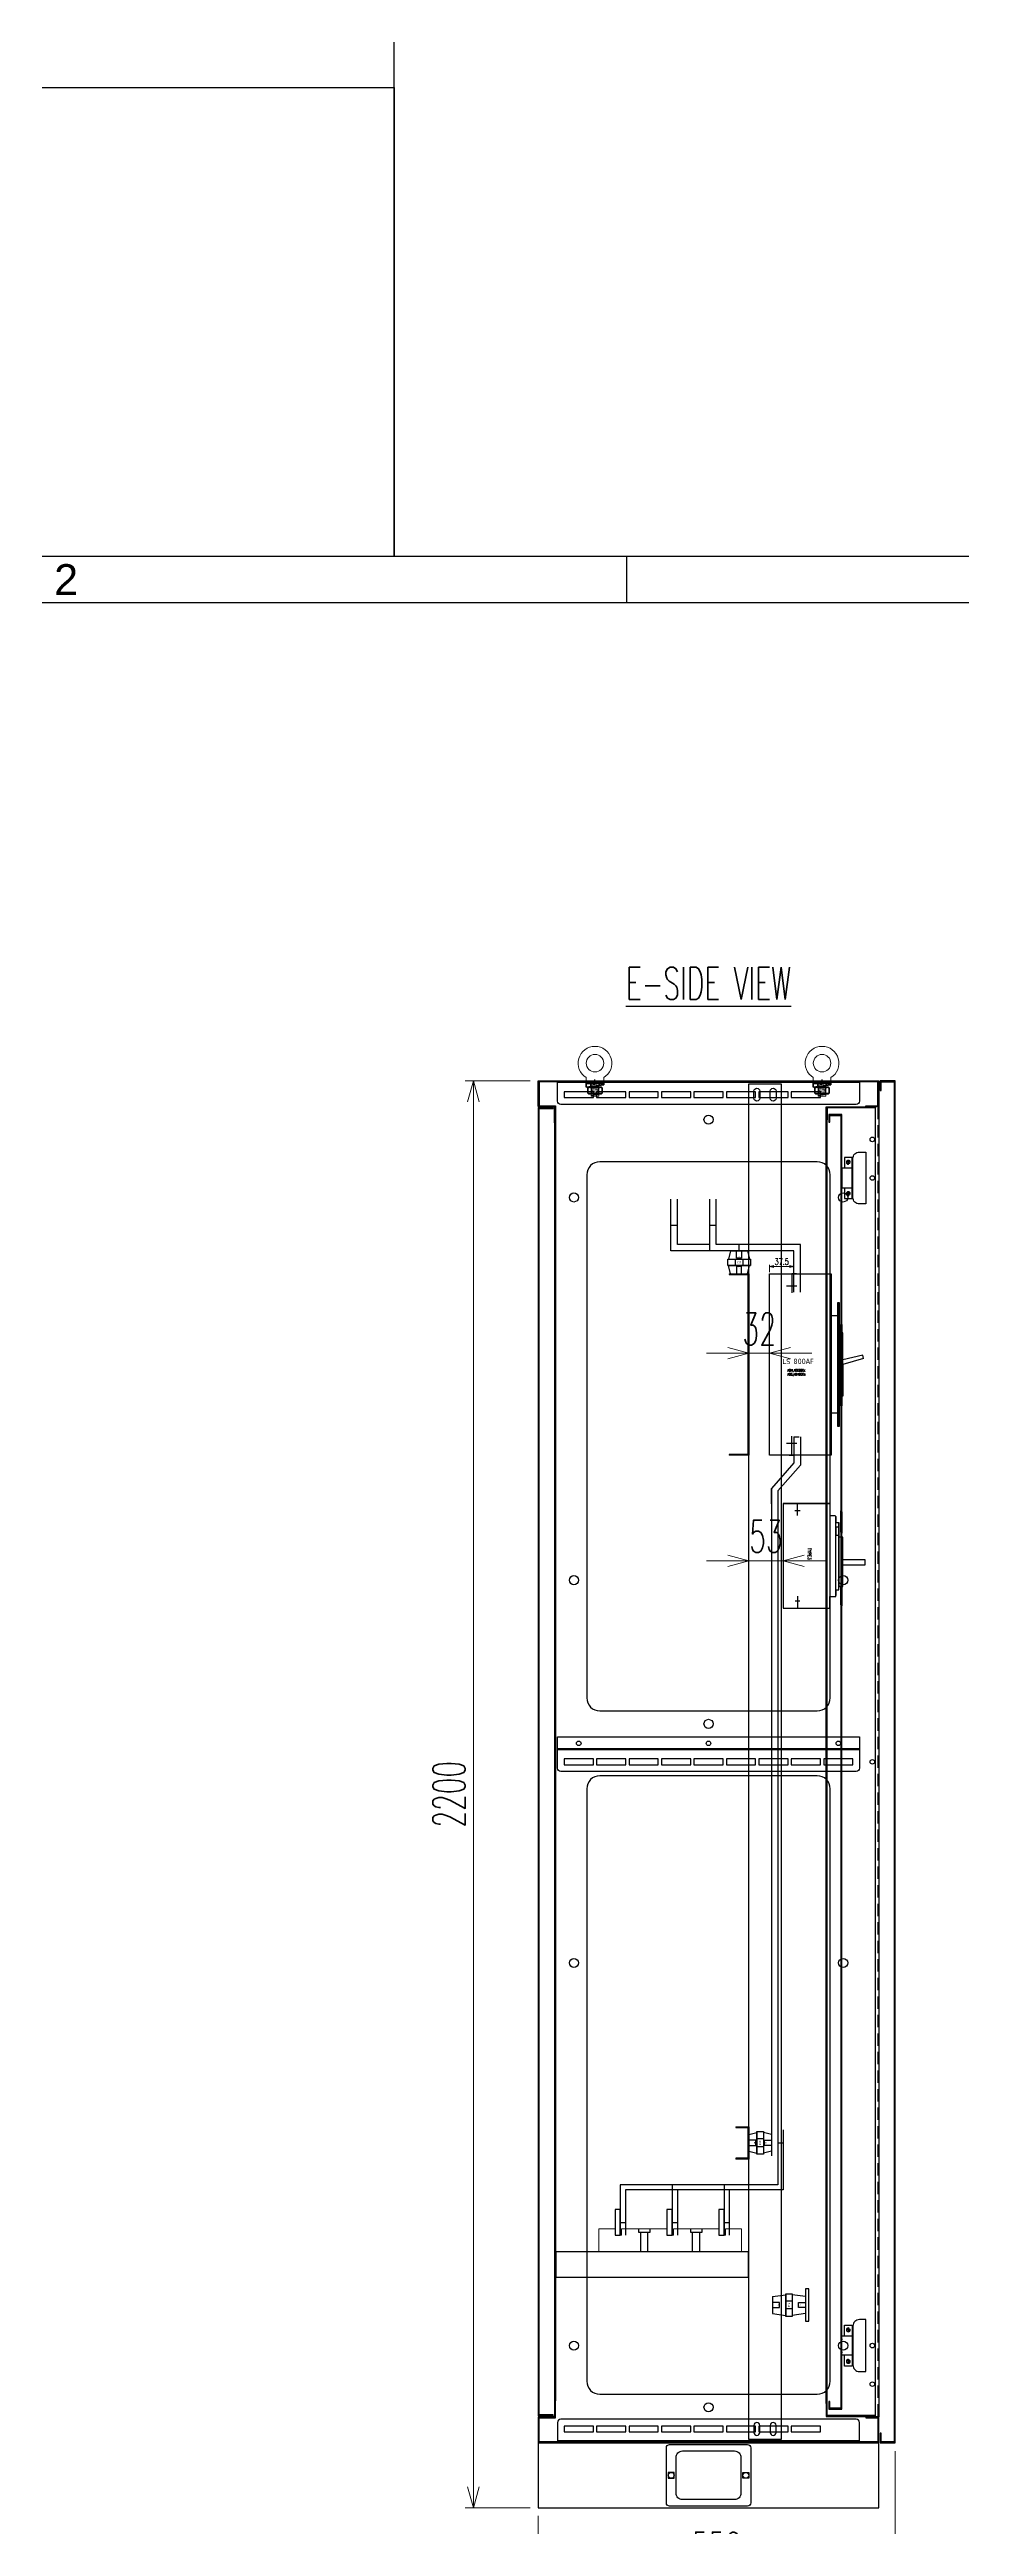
# Model space of a CAD drawing. Header units: millimetres. Extents: x 173893 to 258446, y -176540 to -123824.
# Drawn here: x 193560 to 194965, y -163756 to -159937 of the extents above; entities that cross this region are included whole.
import ezdxf
from ezdxf.enums import TextEntityAlignment as Align

# ---------------------------------------------------------------- set-up
doc = ezdxf.new("R2010")
doc.units = ezdxf.units.MM
doc.header["$LTSCALE"] = 3
for name, pattern in [('ACAD_ISO04W100', [30, 24, -3, 0, -3]), ('CACHE2', [4.7625, 3.175, -1.5875]), ('HIDDEN', [9.525, 6.35, -3.175])]:
    doc.linetypes.add(name, pattern=pattern)
for name, color, linetype in [('@.DM. NÉT CHÍNH', 7, 'Continuous'), ('@.TEXT', 7, 'Continuous'), ('@.VISIBLE', 7, 'Continuous'), ('centerline', 6, 'ACAD_ISO04W100'), ('dim', 7, 'Continuous'), ('equipments', 2, 'Continuous'), ('Text', 7, 'Continuous'), ('Thiet bi', 7, 'Continuous')]:
    doc.layers.add(name, color=color, linetype=linetype)
doc.layers.add('FORT', color=2, linetype='Continuous', lineweight=35)
doc.layers.add('POINTILLE', color=8, linetype='CACHE2', lineweight=25)
doc.styles.add('Ann_w01', font='romans.shx', dxfattribs={"width": 0.6, "bigfont": 'chineset.shx'})
doc.styles.add('Arial', font='arial.ttf')
doc.styles.add('HW_Standard', font='complex.shx', dxfattribs={"width": 0.9})
doc.styles.get("Standard").update_dxf_attribs({"font": 'arial.ttf'})
doc.styles.add('Tahoma (Input Text)', font='tahoma.ttf')
doc.dimstyles.new('Dim 01_SC05', dxfattribs={"dimscale": 5, "dimtxt": 2, "dimasz": 1.3, "dimexe": 0.5, "dimexo": 0.5, "dimgap": 0.5, "dimtad": 1, "dimtoh": 1, "dimdec": 1, "dimzin": 12, "dimdsep": 46, "dimtxsty": 'Ann_w01', "dimblk": 'OPEN30', "dimcen": 1.5, "dimclrd": 6, "dimclre": 6, "dimclrt": 3, "dimadec": 1, "dimazin": 3, "dimtm": 1e-09, "dimtfac": 1, "dimtdec": 1, "dimtmove": 0, "dimatfit": 3, "dimldrblk": 'OPEN30', "dimfxl": 1, "dimtolj": 1, "dimlwd": 20, "dimlwe": 20, "dimarcsym": 0})
doc.dimstyles.new('Dim 01_SC25', dxfattribs={"dimscale": 25, "dimtxt": 2, "dimasz": 1.3, "dimexe": 0.5, "dimexo": 0.5, "dimgap": 0.5, "dimtad": 1, "dimdec": 1, "dimzin": 12, "dimdsep": 46, "dimtxsty": 'Ann_w01', "dimblk": 'OPEN30', "dimcen": 1.5, "dimclrd": 6, "dimclre": 6, "dimclrt": 3, "dimadec": 1, "dimazin": 3, "dimtm": 1e-09, "dimtfac": 1, "dimtdec": 1, "dimtix": 1, "dimtmove": 0, "dimatfit": 3, "dimldrblk": 'OPEN30', "dimfxl": 1, "dimtolj": 1, "dimlwd": 0, "dimlwe": 0, "dimarcsym": 0})

# ---------------------------------------------------------------- blocks, each defined once
blk = doc.blocks.new('*U31')
at = {"color": 240, "lineweight": 5}
blk.add_line((-110, 0), (-110, 35), dxfattribs=at)
at = {"color": 1, "lineweight": 5}
for p, q in [((-110, 35), (-85, 35)), ((110, 0), (-110, 0)), ((-75, 35), (-5, 35)), ((5, 35), (75, 35)), ((85, 35), (110, 35)), ((110, 35), (110, 0))]:
    blk.add_line(p, q, dxfattribs=at)
at = {"color": 252, "lineweight": 5}
for p, q in [((-85, 35), (-85, 25)), ((-85, 25), (-75, 25)), ((-75, 35), (-75, 25)), ((-5, 35), (-5, 25)), ((-5, 25), (5, 25)), ((5, 35), (5, 25)), ((75, 35), (75, 25)), ((75, 25), (85, 25)), ((85, 35), (85, 25))]:
    blk.add_line(p, q, dxfattribs=at)
at = {"color": 252}
for p, q in [((-49, 35), (-49, 30)), ((-49, 30), (-31, 30)), ((-45.5, 0), (-45.5, 30)), ((-34.5, 0), (-34.5, 30)), ((-31, 30), (-31, 35)), ((31, 35), (31, 30)), ((31, 30), (49, 30)), ((34.5, 0), (34.5, 30)), ((34.5, 4), (34.5, 30)), ((45.5, 0), (45.5, 30)), ((45.5, 0), (45.5, 30)), ((49, 30), (49, 35))]:
    blk.add_line(p, q, dxfattribs=at)
blk = doc.blocks.new('KHUNG BAN VE (Made by Tung)')
at = {"layer": '@.VISIBLE', "color": 8}
blk.add_line((148.5, 207), (148.5, 210), dxfattribs=at)
for points in [[(0, 0), (297, 0), (297, 210), (0, 210)], [(3, 3), (294, 3), (294, 207), (3, 207)]]:
    blk.add_lwpolyline(points, close=True, dxfattribs=at)
at = {"layer": '@.TEXT', "color": 1, "style": 'Arial'}
blk.add_text('2', height=2, dxfattribs=at).set_placement((112.125, 208.5), align=Align.MIDDLE_CENTER)
for tag, height, p in [('DESIGNER_NAME', 2, (38, 15.5)), ('PROJECT_CODE', 2, (258.5, 15.5)), ('SCALE', 2, (289, 15.5)), ('APPROVED_NAME', 2, (38, 10.5)), ('CUSTOMER_NAME', 2, (258.5, 10.5)), ('PAGE', 2, (289, 10.5)), ('DRAWING_NAME', 4, (173, 8)), ('TOTAL', 2, (289, 5.5))]:
    blk.add_attdef(tag, text='', height=height, dxfattribs=at).set_placement(p, align=Align.MIDDLE_CENTER)
blk = doc.blocks.new('_Open30')
at = {"color": 0, "linetype": 'ByBlock', "lineweight": -2}
for p, q in [((-1, 0.27), (0, 0)), ((0, 0), (-1, -0.27)), ((0, 0), (-1, 0))]:
    blk.add_line(p, q, dxfattribs=at)
blk = doc.blocks.new('*D46')
at = {"layer": 'Defpoints', "color": 0, "transparency": 16777216}
for p in [(194213, -161526.8), (194313, -161526.8), (194313, -163726.8)]:
    blk.add_point(p, dxfattribs=at)
at = {"layer": 'dim', "color": 6, "lineweight": 0, "transparency": 16777216}
for p, q in [((194300.5, -161526.8), (194200.5, -161526.8)), ((194213, -163694.3), (194213, -161559.3)), ((194300.5, -163726.8), (194200.5, -163726.8))]:
    blk.add_line(p, q, dxfattribs=at)
at = {"layer": 'dim', "color": 6, "lineweight": 0, "transparency": 16777216, "xscale": 32.5, "yscale": 32.5, "zscale": 32.5}
for p, rotation in [((194213, -161526.8), 90), ((194213, -163726.8), 270)]:
    blk.add_blockref('_Open30', p, dxfattribs=dict(at, rotation=rotation))
at = {"layer": 'dim', "color": 3, "transparency": 16777216, "insert": (194175.5, -162626.8), "char_height": 50, "attachment_point": 5, "rotation": 90, "style": 'Ann_w01'}
blk.add_mtext('\\A1;2200', dxfattribs=at)
blk = doc.blocks.new('*D47')
at = {"layer": 'Defpoints', "color": 0, "transparency": 16777216}
for p in [(194863, -163626.8), (194313, -163726.8), (194863, -163826.8)]:
    blk.add_point(p, dxfattribs=at)
at = {"layer": 'dim', "color": 6, "lineweight": 0, "transparency": 16777216}
for p, q in [((194863, -163639.3), (194863, -163839.3)), ((194313, -163739.3), (194313, -163839.3)), ((194345.5, -163826.8), (194830.5, -163826.8))]:
    blk.add_line(p, q, dxfattribs=at)
at = {"layer": 'dim', "color": 6, "lineweight": 0, "transparency": 16777216, "xscale": 32.5, "yscale": 32.5, "zscale": 32.5, "rotation": 180}
blk.add_blockref('_Open30', (194313, -163826.8), dxfattribs=at)
at = {"layer": 'dim', "color": 6, "lineweight": 0, "transparency": 16777216, "xscale": 32.5, "yscale": 32.5, "zscale": 32.5}
blk.add_blockref('_Open30', (194863, -163826.8), dxfattribs=at)
at = {"layer": 'dim', "color": 3, "transparency": 16777216, "insert": (194588, -163789.3), "char_height": 50, "attachment_point": 5, "style": 'Ann_w01'}
blk.add_mtext('\\A1;550', dxfattribs=at)
blk = doc.blocks.new('*D82')
at = {"layer": '@.DM. NÉT CHÍNH', "color": 6, "linetype": 'Continuous', "lineweight": 20, "transparency": 16777216}
for p, q in [((194669.5, -161821.8), (194669.5, -161810.7)), ((194700.5, -161813.2), (194676, -161813.2)), ((194707, -161821.8), (194707, -161810.7))]:
    blk.add_line(p, q, dxfattribs=at)
at = {"layer": 'Defpoints', "color": 0, "linetype": 'Continuous', "transparency": 16777216}
for p in [(194669.5, -161813.2), (194669.5, -161824.3), (194707, -161824.3)]:
    blk.add_point(p, dxfattribs=at)
at = {"layer": '@.DM. NÉT CHÍNH', "color": 6, "linetype": 'Continuous', "lineweight": 20, "transparency": 16777216, "xscale": 6.5, "yscale": 6.5, "zscale": 6.5, "rotation": 180}
blk.add_blockref('_Open30', (194669.5, -161813.2), dxfattribs=at)
at = {"layer": '@.DM. NÉT CHÍNH', "color": 6, "linetype": 'Continuous', "lineweight": 20, "transparency": 16777216, "xscale": 6.5, "yscale": 6.5, "zscale": 6.5}
blk.add_blockref('_Open30', (194707, -161813.2), dxfattribs=at)
at = {"layer": '@.DM. NÉT CHÍNH', "color": 3, "linetype": 'Continuous', "transparency": 16777216, "insert": (194688.2, -161805.7), "char_height": 10, "attachment_point": 5, "style": 'Ann_w01'}
blk.add_mtext('\\A1;37.5', dxfattribs=at)
blk = doc.blocks.new('*D264')
at = {"layer": '@.DM. NÉT CHÍNH', "color": 6, "linetype": 'Continuous', "lineweight": 0, "transparency": 16777216}
for p, q in [((194637.5, -161836.8), (194637.5, -161959.5)), ((194669.5, -161836.8), (194669.5, -161959.5)), ((194605, -161947), (194572.5, -161947)), ((194669.5, -161947), (194637.5, -161947)), ((194702, -161947), (194734.5, -161947))]:
    blk.add_line(p, q, dxfattribs=at)
at = {"layer": 'Defpoints', "color": 0, "linetype": 'Continuous', "transparency": 16777216}
for p in [(194637.5, -161824.3), (194669.5, -161824.3), (194637.5, -161947)]:
    blk.add_point(p, dxfattribs=at)
at = {"layer": '@.DM. NÉT CHÍNH', "color": 6, "linetype": 'Continuous', "lineweight": 0, "transparency": 16777216, "xscale": 32.5, "yscale": 32.5, "zscale": 32.5}
blk.add_blockref('_Open30', (194637.5, -161947), dxfattribs=at)
at = {"layer": '@.DM. NÉT CHÍNH', "color": 6, "linetype": 'Continuous', "lineweight": 0, "transparency": 16777216, "xscale": 32.5, "yscale": 32.5, "zscale": 32.5, "rotation": 180}
blk.add_blockref('_Open30', (194669.5, -161947), dxfattribs=at)
at = {"layer": '@.DM. NÉT CHÍNH', "color": 3, "linetype": 'Continuous', "transparency": 16777216, "insert": (194653.5, -161909.5), "char_height": 50, "attachment_point": 5, "style": 'Ann_w01'}
blk.add_mtext('\\A1;32', dxfattribs=at)
blk = doc.blocks.new('*D267')
at = {"layer": '@.DM. NÉT CHÍNH', "color": 6, "linetype": 'Continuous', "lineweight": 0, "transparency": 16777216}
for p, q in [((194637.5, -162116.8), (194637.5, -162279.3)), ((194690.5, -162191.3), (194690.5, -162279.3)), ((194605, -162266.8), (194572.5, -162266.8)), ((194690.5, -162266.8), (194637.5, -162266.8)), ((194723, -162266.8), (194755.5, -162266.8))]:
    blk.add_line(p, q, dxfattribs=at)
at = {"layer": 'Defpoints', "color": 0, "linetype": 'Continuous', "transparency": 16777216}
for p in [(194637.5, -162104.3), (194690.5, -162178.8), (194637.5, -162266.8)]:
    blk.add_point(p, dxfattribs=at)
at = {"layer": '@.DM. NÉT CHÍNH', "color": 6, "linetype": 'Continuous', "lineweight": 0, "transparency": 16777216, "xscale": 32.5, "yscale": 32.5, "zscale": 32.5}
blk.add_blockref('_Open30', (194637.5, -162266.8), dxfattribs=at)
at = {"layer": '@.DM. NÉT CHÍNH', "color": 6, "linetype": 'Continuous', "lineweight": 0, "transparency": 16777216, "xscale": 32.5, "yscale": 32.5, "zscale": 32.5, "rotation": 180}
blk.add_blockref('_Open30', (194690.5, -162266.8), dxfattribs=at)
at = {"layer": '@.DM. NÉT CHÍNH', "color": 3, "linetype": 'Continuous', "transparency": 16777216, "insert": (194664, -162229.3), "char_height": 50, "attachment_point": 5, "style": 'Ann_w01'}
blk.add_mtext('\\A1;53', dxfattribs=at)
blk = doc.blocks.new('HM12_COTE')
at = {"layer": 'FORT'}
for p, q in [((-11, 9.2), (-9.5, 10)), ((-11, 0.8), (-11, 9.2)), ((-9.5, 0), (-11, 0.8)), ((9.5, 10), (-9.5, 10)), ((-9.5, 0), (9.5, 0)), ((-5.5, 0.8), (-5.5, 9.2)), ((5.5, 0.8), (5.5, 9.2)), ((11, 9.2), (9.5, 10)), ((9.5, 0), (11, 0.8)), ((11, 0.8), (11, 9.2))]:
    blk.add_line(p, q, dxfattribs=at)
for centre, radius, start, end in [((-8.2, 5.1), 4.86, 55.6159, 124.3841), ((-8.2, 4.9), 4.86, 235.6159, 304.3841), ((0, -8.2), 18.2, 72.4121, 107.5879), ((0, 18.2), 18.2, 252.4121, 287.5879), ((8.2, 5.1), 4.86, 55.6159, 124.3841), ((8.2, 4.9), 4.86, 235.6159, 304.3841)]:
    blk.add_arc(centre, radius, start, end, dxfattribs=at)
blk = doc.blocks.new('CALE_M12_IPN')
at = {"layer": 'FORT'}
for p, q in [((-13.5, 3.61), (13.5, 3.61)), ((-13.5, -1.89), (-13.5, 3.61)), ((13.5, 1.89), (-13.5, -1.89)), ((13.5, 3.61), (13.5, 1.89))]:
    blk.add_line(p, q, dxfattribs=at)
at = {"layer": 'POINTILLE'}
for p, q in [((-7, 3.61), (-7, -0.98)), ((7, 3.61), (7, 0.98))]:
    blk.add_line(p, q, dxfattribs=at)
blk = doc.blocks.new('RONDELLE_M12')
at = {"layer": 'FORT'}
blk.add_lwpolyline([(-13.5, 2.5), (-13.5, 0), (13.5, 0), (13.5, 2.5)], close=True, dxfattribs=at)
at = {"layer": 'POINTILLE'}
for p, q in [((-7, 0), (-7, 2.5)), ((7, 0), (7, 2.5))]:
    blk.add_line(p, q, dxfattribs=at)
blk = doc.blocks.new('SDFRWT')
at = {"color": 1}
for p, q in [((194637.5, -157533.7), (194650, -157530.7)), ((194637.5, -157533.7), (194637.5, -157559.7)), ((194650, -157529.2), (194650, -157564.2)), ((194650, -157529.2), (194660, -157529.2)), ((194650, -157564.2), (194650, -157529.2)), ((194650, -157530.7), (194650, -157562.7)), ((194660, -157540.7), (194650, -157540.7)), ((194660, -157552.7), (194650, -157552.7)), ((194660, -157529.2), (194660, -157564.2)), ((194672.5, -157533.7), (194660, -157530.7)), ((194660, -157530.7), (194660, -157562.7)), ((194672.5, -157533.7), (194672.5, -157559.7)), ((194637.5, -157559.7), (194650, -157562.7)), ((194660, -157564.2), (194650, -157564.2)), ((194672.5, -157559.7), (194660, -157562.7))]:
    blk.add_line(p, q, dxfattribs=at)
for points in [[(194637.5, -157542.7), (194637.5, -157550.7), (194648.5, -157550.7), (194648.5, -157542.7)], [(194672.5, -157542.7), (194672.5, -157550.7), (194661.5, -157550.7), (194661.5, -157542.7)]]:
    blk.add_lwpolyline(points, close=True, dxfattribs=at)
at = {"layer": '@.VISIBLE'}
for p, q in [((194637.5, -157534.2), (194636, -157534.2)), ((194637.5, -157559.2), (194636, -157559.2))]:
    blk.add_line(p, q, dxfattribs=at)
at = {"color": 1, "width": 30.098, "attachment_point": 5, "rotation": 270}
for s, insert, char_height in [('{\\fTahoma|b0|i0|c0|p34;M8}', (194646.1, -157546.7), 1.5), ('{\\fTahoma|b0|i0|c0|p34;S35}', (194654.8, -157546.7), 3), ('{\\fTahoma|b0|i0|c0|p34;M8}', (194663.9, -157546.7), 1.5)]:
    blk.add_mtext(s, dxfattribs=dict(at, insert=insert, char_height=char_height))

msp = doc.modelspace()

# ---------------------------------------------------------------- hatches: boundary and pattern name
h = msp.add_hatch()
h.set_pattern_fill('ANSI31', color=1, scale=10)
h.set_pattern_definition([(45, (193851.8053, -159143.024), (-0.8838835, 0.8838835), [])])
h.paths.add_polyline_path([(194774.98, -162060.1), (194776.74, -162060.1), (194776.74, -161868.73), (194774.98, -161868.73)])
h.paths.add_polyline_path([(194780.74, -161902.41), (194778.98, -161902.41), (194778.98, -161915.28), (194780.74, -161915.28)])
h.paths.add_polyline_path([(194778.98, -162028.11), (194780.74, -162028.11), (194780.74, -161915.28), (194778.98, -161915.28)])

# ---------------------------------------------------------------- linework, layer by layer
at = {"color": 1}
for p, q in [((194807.96, -161529.78), (194342.96, -161529.78)), ((194609.46, -161789.28), (194606.46, -161801.78)), ((194609.46, -161789.28), (194635.46, -161789.28)), ((194635.46, -161789.28), (194638.46, -161801.78)), ((194604.96, -161811.78), (194604.96, -161801.78)), ((194604.96, -161801.78), (194639.96, -161801.78)), ((194604.96, -161811.78), (194639.96, -161811.78)), ((194639.96, -161811.78), (194604.96, -161811.78)), ((194606.46, -161801.78), (194638.46, -161801.78)), ((194606.46, -161811.78), (194638.46, -161811.78)), ((194609.46, -161824.28), (194606.46, -161811.78)), ((194609.46, -161824.28), (194635.46, -161824.28)), ((194616.46, -161801.78), (194616.46, -161811.78)), ((194628.46, -161801.78), (194628.46, -161811.78)), ((194635.46, -161824.28), (194638.46, -161811.78)), ((194639.96, -161801.78), (194639.96, -161811.78)), ((194699.81, -161824.28), (194706.48, -161824.28)), ((194710.98, -161824.28), (194703.98, -161824.28)), ((194703.98, -161824.28), (194703.98, -161853.78)), ((194695.87, -161842.78), (194711.49, -161842.78)), ((194774.98, -161868.73), (194774.98, -162060.1)), ((194778.98, -161902.41), (194778.98, -162028.11)), ((194695.87, -162085.78), (194711.49, -162085.78)), ((194703.98, -162104.28), (194703.98, -162074.78)), ((194699.81, -162104.28), (194706.48, -162104.28)), ((194710.98, -162104.28), (194703.98, -162104.28)), ((194807.96, -162556.78), (194342.96, -162556.78)), ((194807.96, -162558.28), (194342.96, -162558.28)), ((194673.96, -163401.28), (194694.46, -163398.28)), ((194673.96, -163401.28), (194673.96, -163427.28)), ((194673.96, -163427.28), (194694.46, -163430.28)), ((194694.46, -163431.78), (194694.46, -163396.78)), ((194694.46, -163396.78), (194704.46, -163396.78)), ((194694.46, -163396.78), (194694.46, -163431.78)), ((194694.46, -163398.28), (194694.46, -163430.28)), ((194704.46, -163408.28), (194694.46, -163408.28)), ((194704.46, -163420.28), (194694.46, -163420.28)), ((194704.46, -163431.78), (194694.46, -163431.78)), ((194704.46, -163396.78), (194704.46, -163431.78)), ((194704.46, -163398.28), (194704.46, -163430.28)), ((194724.96, -163401.28), (194704.46, -163398.28)), ((194724.96, -163427.28), (194704.46, -163430.28)), ((194724.96, -163401.28), (194724.96, -163427.28)), ((194807.96, -163623.78), (194342.96, -163623.78))]:
    msp.add_line(p, q, dxfattribs=at)
for p, q in [((194337.96, -161591.78), (194337.96, -163561.78)), ((194339.46, -161591.78), (194339.46, -163561.78)), ((194837.96, -161566.78), (194837.96, -163586.78)), ((194622.46, -161789.28), (194622.46, -161779.28)), ((194669.48, -162104.28), (194669.48, -161824.28)), ((194669.48, -161824.28), (194764.48, -161824.28)), ((194764.48, -161824.28), (194764.48, -162104.28)), ((194774.48, -161889.28), (194764.48, -161889.28)), ((194774.48, -161889.28), (194774.48, -162039.28)), ((194778.48, -161915.28), (194774.48, -161915.28)), ((194782.48, -161915.28), (194778.48, -161915.28)), ((194778.48, -161915.28), (194778.48, -162013.28)), ((194782.48, -161964.28), (194782.48, -161915.28)), ((194813.42, -161950.13), (194782.48, -161956.99)), ((194814.48, -161954.87), (194782.48, -161964.28)), ((194782.48, -161964.28), (194782.48, -162013.28)), ((194814.48, -161954.87), (194813.42, -161950.13)), ((194778.48, -162013.28), (194774.48, -162013.28)), ((194782.48, -162013.28), (194778.48, -162013.28)), ((194774.48, -162039.28), (194764.48, -162039.28)), ((194764.48, -162104.28), (194669.48, -162104.28)), ((194762.31, -162339.78), (194762.31, -162321.79)), ((194762.31, -162321.79), (194771.46, -162321.79))]:
    msp.add_line(p, q)
at = {"color": 6}
for p, q in [((194756.96, -163566.28), (194756.96, -161587.28)), ((194758.46, -163566.28), (194758.46, -161587.28)), ((194832.96, -163584.78), (194832.96, -161568.78))]:
    msp.add_line(p, q, dxfattribs=at)
at = {"linetype": 'HIDDEN'}
msp.add_line((194836.46, -161566.78), (194836.46, -163586.78), dxfattribs=at)
at = {"color": 6, "linetype": 'Continuous'}
for p, q in [((194794.46, -161652.53), (194787.46, -161652.53)), ((194790.96, -161656.03), (194790.96, -161649.03)), ((194794.46, -161701.03), (194787.46, -161701.03)), ((194790.96, -161704.53), (194790.96, -161697.53)), ((194794.46, -163452.53), (194787.46, -163452.53)), ((194790.96, -163449.03), (194790.96, -163456.03)), ((194794.46, -163501.03), (194787.46, -163501.03)), ((194790.96, -163497.53), (194790.96, -163504.53))]:
    msp.add_line(p, q, dxfattribs=at)
at = {"color": 4}
for p, q in [((194682.46, -163164.28), (194690.46, -163164.28)), ((194439.46, -163286.78), (194447.46, -163286.78))]:
    msp.add_line(p, q, dxfattribs=at)
for points in [[(194337.96, -161591.78), (194337.96, -161566.78), (194312.96, -161566.78), (194312.96, -161526.78), (194837.96, -161526.78), (194837.96, -161566.78), (194817.96, -161566.78), (194817.96, -161565.28), (194836.46, -161565.28), (194836.46, -161528.28), (194314.46, -161528.28), (194314.46, -161565.28), (194339.46, -161565.28), (194339.46, -161591.78)], [(194337.96, -163561.78), (194337.96, -163586.78), (194312.96, -163586.78), (194312.96, -163626.78), (194837.96, -163626.78), (194837.96, -163586.78), (194817.96, -163586.78), (194817.96, -163588.28), (194836.46, -163588.28), (194836.46, -163625.28), (194314.46, -163625.28), (194314.46, -163588.28), (194339.46, -163588.28), (194339.46, -163561.78)], [(194837.96, -163626.78), (194312.96, -163626.78), (194312.96, -163726.78), (194837.96, -163726.78)], [(194513.46, -163672.28), (194513.46, -163681.28), (194522.46, -163681.28), (194522.46, -163672.28)], [(194637.46, -163672.28), (194637.46, -163681.28), (194628.46, -163681.28), (194628.46, -163672.28)]]:
    msp.add_lwpolyline(points, close=True)
at = {"color": 1}
for points in [[(194342.96, -161558.28), (194342.96, -161528.28), (194807.96, -161528.28), (194807.96, -161558.28, -0.4142136), (194802.96, -161563.28), (194347.96, -161563.28, -0.4142136)], [(194342.96, -162586.78), (194342.96, -162538.28), (194807.96, -162538.28), (194807.96, -162586.78, -0.4142136), (194802.96, -162591.78), (194347.96, -162591.78, -0.4142136)], [(194342.96, -163595.28), (194342.96, -163625.28), (194807.96, -163625.28), (194807.96, -163595.28, 0.4142136), (194802.96, -163590.28), (194347.96, -163590.28, 0.4142136)]]:
    msp.add_lwpolyline(points, format="xyb", close=True, dxfattribs=at)
for points in [[(194352.96, -161552.78), (194397.96, -161552.78), (194397.96, -161543.78), (194352.96, -161543.78)], [(194402.96, -161552.78), (194447.96, -161552.78), (194447.96, -161543.78), (194402.96, -161543.78)], [(194452.96, -161552.78), (194497.96, -161552.78), (194497.96, -161543.78), (194452.96, -161543.78)], [(194502.96, -161552.78), (194547.96, -161552.78), (194547.96, -161543.78), (194502.96, -161543.78)], [(194552.96, -161552.78), (194597.96, -161552.78), (194597.96, -161543.78), (194552.96, -161543.78)], [(194602.96, -161552.78), (194647.96, -161552.78), (194647.96, -161543.78), (194602.96, -161543.78)], [(194652.96, -161552.78), (194697.96, -161552.78), (194697.96, -161543.78), (194652.96, -161543.78)], [(194702.96, -161552.78), (194747.96, -161552.78), (194747.96, -161543.78), (194702.96, -161543.78)], [(194618.46, -161789.28), (194626.46, -161789.28), (194626.46, -161800.28), (194618.46, -161800.28)], [(194618.46, -161824.28), (194626.46, -161824.28), (194626.46, -161813.28), (194618.46, -161813.28)], [(194774.98, -161868.73), (194776.74, -161868.73), (194776.74, -162060.1), (194774.98, -162060.1)], [(194778.98, -161902.41), (194780.74, -161902.41), (194780.74, -162028.11), (194778.98, -162028.11)], [(194352.96, -162581.28), (194397.96, -162581.28), (194397.96, -162572.28), (194352.96, -162572.28)], [(194402.96, -162581.28), (194447.96, -162581.28), (194447.96, -162572.28), (194402.96, -162572.28)], [(194452.96, -162581.28), (194497.96, -162581.28), (194497.96, -162572.28), (194452.96, -162572.28)], [(194502.96, -162581.28), (194547.96, -162581.28), (194547.96, -162572.28), (194502.96, -162572.28)], [(194552.96, -162581.28), (194597.96, -162581.28), (194597.96, -162572.28), (194552.96, -162572.28)], [(194602.96, -162581.28), (194647.96, -162581.28), (194647.96, -162572.28), (194602.96, -162572.28)], [(194652.96, -162581.28), (194697.96, -162581.28), (194697.96, -162572.28), (194652.96, -162572.28)], [(194702.96, -162581.28), (194747.96, -162581.28), (194747.96, -162572.28), (194702.96, -162572.28)], [(194752.96, -162581.28), (194797.96, -162581.28), (194797.96, -162572.28), (194752.96, -162572.28)], [(194591.46, -163306.78), (194599.46, -163306.78), (194599.46, -163266.78), (194591.46, -163266.78)], [(194673.96, -163410.28), (194673.96, -163418.28), (194684.96, -163418.28), (194684.96, -163410.28)], [(194724.96, -163410.28), (194724.96, -163418.28), (194713.96, -163418.28), (194713.96, -163410.28)], [(194352.96, -163609.78), (194397.96, -163609.78), (194397.96, -163600.78), (194352.96, -163600.78)], [(194402.96, -163609.78), (194447.96, -163609.78), (194447.96, -163600.78), (194402.96, -163600.78)], [(194452.96, -163609.78), (194497.96, -163609.78), (194497.96, -163600.78), (194452.96, -163600.78)], [(194502.96, -163609.78), (194547.96, -163609.78), (194547.96, -163600.78), (194502.96, -163600.78)], [(194552.96, -163609.78), (194597.96, -163609.78), (194597.96, -163600.78), (194552.96, -163600.78)], [(194602.96, -163609.78), (194647.96, -163609.78), (194647.96, -163600.78), (194602.96, -163600.78)], [(194652.96, -163609.78), (194697.96, -163609.78), (194697.96, -163600.78), (194652.96, -163600.78)], [(194702.96, -163609.78), (194747.96, -163609.78), (194747.96, -163600.78), (194702.96, -163600.78)]]:
    msp.add_lwpolyline(points, close=True, dxfattribs=at)
at = {"color": 8}
msp.add_lwpolyline([(194637.46, -161531.78), (194687.46, -161531.78), (194687.46, -163621.78), (194637.46, -163621.78)], close=True, dxfattribs=at)
for points in [[(194645.46, -161553.78), (194645.46, -161542.78, -1), (194654.46, -161542.78), (194654.46, -161553.78, -1)], [(194679.46, -161542.78), (194679.46, -161553.78, -1), (194670.46, -161553.78), (194670.46, -161542.78, -1)], [(194645.46, -163599.78), (194645.46, -163610.78, 1), (194654.46, -163610.78), (194654.46, -163599.78, 1)], [(194679.46, -163610.78), (194679.46, -163599.78, 1), (194670.46, -163599.78), (194670.46, -163610.78, 1)]]:
    msp.add_lwpolyline(points, format="xyb", close=True, dxfattribs=at)
at = {"color": 4}
for points in [[(194861.46, -163625.28), (194841.46, -163625.28), (194841.46, -163611.78), (194839.96, -163611.78), (194839.96, -163626.78), (194862.96, -163626.78), (194862.96, -161526.78), (194839.96, -161526.78), (194839.96, -161541.78), (194841.46, -161541.78), (194841.46, -161528.28), (194861.46, -161528.28)], [(194335.96, -163583.78), (194314.46, -163583.78), (194314.46, -161569.78), (194335.96, -161569.78), (194335.96, -161568.28), (194312.96, -161568.28), (194312.96, -163585.28), (194335.96, -163585.28)], [(194779.46, -163573.28), (194762.46, -163573.28), (194762.46, -163562.78), (194760.96, -163562.78), (194760.96, -163574.78), (194780.96, -163574.78), (194780.96, -161578.78), (194760.96, -161578.78), (194760.96, -161590.78), (194762.46, -161590.78), (194762.46, -161580.28), (194779.46, -161580.28)], [(194431.46, -163306.78), (194439.46, -163306.78), (194439.46, -163266.78), (194431.46, -163266.78)]]:
    msp.add_lwpolyline(points, close=True, dxfattribs=at)
at = {"color": 6}
for points in [[(194756.96, -161587.28), (194756.96, -161567.28), (194832.96, -161567.28), (194832.96, -161568.78), (194758.46, -161568.78), (194758.46, -161587.28)], [(194756.96, -163566.28), (194756.96, -163586.28), (194832.96, -163586.28), (194832.96, -163584.78), (194758.46, -163584.78), (194758.46, -163566.28)]]:
    msp.add_lwpolyline(points, close=True, dxfattribs=at)
for points in [[(194817.96, -161636.78), (194817.96, -161716.78), (194807.96, -161716.78, -0.4142136), (194797.96, -161706.78), (194797.96, -161646.78, -0.4142136), (194807.96, -161636.78)], [(194817.96, -163516.78), (194817.96, -163436.78), (194807.96, -163436.78, 0.4142136), (194797.96, -163446.78), (194797.96, -163506.78, 0.4142136), (194807.96, -163516.78)]]:
    msp.add_lwpolyline(points, format="xyb", close=True, dxfattribs=at)
at = {"color": 2}
for points in [[(194577.46, -161789.28), (194517.46, -161789.28), (194517.46, -161709.28)], [(194577.46, -161779.28), (194527.46, -161779.28), (194527.46, -161709.28)], [(194599.46, -163228.78), (194519.46, -163228.78), (194519.46, -163306.78)], [(194599.46, -163236.78), (194527.46, -163236.78), (194527.46, -163306.78)]]:
    msp.add_lwpolyline(points, dxfattribs=at)
at = {"color": 1}
for points in [[(194706.96, -161852.78), (194706.96, -161789.28), (194577.46, -161789.28), (194577.46, -161709.28)], [(194716.96, -161852.78), (194716.96, -161779.28), (194587.46, -161779.28), (194587.46, -161709.28)], [(194682.46, -163144.28), (194682.46, -163228.78), (194599.46, -163228.78), (194599.46, -163306.78)], [(194690.46, -163144.28), (194690.46, -163236.78), (194607.46, -163236.78), (194607.46, -163306.78)]]:
    msp.add_lwpolyline(points, dxfattribs=at)
at = {"color": 4}
for points in [[(194682.46, -163144.28), (194682.46, -163228.78), (194439.46, -163228.78), (194439.46, -163306.78)], [(194690.46, -163144.28), (194690.46, -163236.78), (194447.46, -163236.78), (194447.46, -163306.78)], [(194519.46, -163228.78), (194439.46, -163228.78), (194439.46, -163306.78)], [(194519.46, -163236.78), (194447.46, -163236.78), (194447.46, -163306.78)]]:
    msp.add_lwpolyline(points, dxfattribs=at)
at = {"color": 2}
msp.add_lwpolyline([(194511.46, -163306.78), (194519.46, -163306.78), (194519.46, -163266.78), (194511.46, -163266.78)], close=True, dxfattribs=at)
at = {"color": 4, "linetype": 'Continuous'}
msp.add_lwpolyline([(194340.46, -163331.78), (194636.46, -163331.78), (194636.46, -163371.78), (194340.46, -163371.78)], close=True, dxfattribs=at)
at = {"color": 2}
msp.add_lwpolyline([(194635.46, -163724.28), (194515.46, -163724.28, -0.4142136), (194510.46, -163719.28), (194510.46, -163634.28, -0.4142136), (194515.46, -163629.28), (194635.46, -163629.28, -0.4142136), (194640.46, -163634.28), (194640.46, -163719.28, -0.4142136)], format="xyb", close=True, dxfattribs=at)
msp.add_lwpolyline([(194615.46, -163714.28), (194535.46, -163714.28, -0.4142136), (194525.46, -163704.28), (194525.46, -163649.28, -0.4142136), (194535.46, -163639.28), (194615.46, -163639.28, -0.4142136), (194625.46, -163649.28), (194625.46, -163704.28, -0.4142136)], format="xyb", close=True)
at = {"color": 6}
for centre in [(194827.96, -161617.28), (194827.96, -161676.78), (194827.96, -162576.78), (194827.96, -163476.78), (194827.96, -163536.28)]:
    msp.add_circle(centre, 3.5, dxfattribs=at)
at = {"color": 1}
for centre in [(194375.46, -162548.28), (194575.46, -162548.28), (194775.46, -162548.28)]:
    msp.add_circle(centre, 3.5, dxfattribs=at)
at = {"color": 2}
for centre in [(194517.96, -163676.78), (194632.96, -163676.78)]:
    msp.add_circle(centre, 4.5, dxfattribs=at)
at = {"layer": '@.DM. NÉT CHÍNH', "linetype": 'Continuous'}
for p, q in [((194090.8, -160718.56), (194090.8, -156273.28)), ((191139.08, -159995.53), (194090.8, -159995.53)), ((194090.8, -159995.53), (194090.8, -160718.56)), ((194517.46, -161749.28), (194527.46, -161749.28)), ((194577.46, -161749.28), (194587.46, -161749.28)), ((194672.46, -162179.28), (194672.46, -162155.28)), ((194682.46, -163164.28), (194690.46, -163164.28)), ((194439.46, -163286.78), (194447.46, -163286.78)), ((194519.46, -163286.78), (194527.46, -163286.78)), ((194599.46, -163286.78), (194607.46, -163286.78))]:
    msp.add_line(p, q, dxfattribs=at)
for points in [[(191139.08, -156273.28), (197290.13, -156273.28), (197290.13, -160718.56), (191139.08, -160718.56)], [(194724.96, -163439.28), (194729.96, -163439.28), (194729.96, -163389.28), (194724.96, -163389.28)]]:
    msp.add_lwpolyline(points, close=True, dxfattribs=at)
for points in [[(194762.96, -162478.28), (194762.96, -161671.78, 0.4142136), (194742.96, -161651.78), (194407.96, -161651.78, 0.4142136), (194387.96, -161671.78), (194387.96, -162478.28, 0.4142136), (194407.96, -162498.28), (194742.96, -162498.28, 0.4142136)], [(194387.96, -162618.28), (194387.96, -163531.78, 0.4142136), (194407.96, -163551.78), (194742.96, -163551.78, 0.4142136), (194762.96, -163531.78), (194762.96, -162618.28, 0.4142136), (194742.96, -162598.28), (194407.96, -162598.28, 0.4142136)]]:
    msp.add_lwpolyline(points, format="xyb", close=True, dxfattribs=at)
at = {"layer": '@.DM. NÉT CHÍNH', "color": 1, "linetype": 'Continuous'}
for points in [[(194706.96, -162075.78), (194706.96, -162115.78), (194672.46, -162155.28), (194672.46, -163184.28)], [(194716.96, -162075.78), (194716.96, -162119.53), (194682.46, -162159.03), (194682.46, -163184.28)]]:
    msp.add_lwpolyline(points, dxfattribs=at)
at = {"layer": '@.DM. NÉT CHÍNH', "linetype": 'Continuous'}
msp.add_lwpolyline([(194706.96, -162075.78), (194714.96, -162075.78)], dxfattribs=at)
for centre in [(194575.46, -161586.78), (194367.96, -161706.78), (194367.96, -161706.78), (194782.96, -161706.78), (194782.96, -161706.78), (194367.96, -162296.78), (194782.96, -162296.78), (194575.46, -162518.28), (194367.96, -162886.78), (194782.96, -162886.78), (194367.96, -163476.78), (194782.96, -163476.78), (194575.46, -163571.78)]:
    msp.add_circle(centre, 7, dxfattribs=at)
at = {"layer": '@.VISIBLE'}
for p, q in [((194607.46, -161824.28), (194607.46, -161825.78)), ((194637.46, -161851.78), (194635.96, -161851.78)), ((194637.46, -162076.78), (194635.96, -162076.78)), ((194607.46, -162102.78), (194607.46, -162104.28)), ((194617.46, -163139.28), (194617.46, -163140.78)), ((194617.46, -163187.78), (194617.46, -163189.28))]:
    msp.add_line(p, q, dxfattribs=at)
for points in [[(194607.46, -161824.28), (194637.46, -161824.28), (194637.46, -162104.28), (194607.46, -162104.28)], [(194607.46, -161825.78), (194635.96, -161825.78), (194635.96, -162102.78), (194607.46, -162102.78)], [(194617.46, -163139.28), (194637.46, -163139.28), (194637.46, -163189.28), (194617.46, -163189.28)], [(194617.46, -163140.78), (194635.96, -163140.78), (194635.96, -163187.78), (194617.46, -163187.78)]]:
    msp.add_lwpolyline(points, dxfattribs=at)
at = {"layer": 'centerline'}
for p, q in [((194400.46, -161528.78), (194400.46, -161524.78)), ((194750.46, -161528.78), (194750.46, -161524.78)), ((194779.96, -161666.78), (194781.96, -161666.78)), ((194779.96, -161686.78), (194781.96, -161686.78)), ((194779.96, -163466.78), (194781.96, -163466.78)), ((194779.96, -163486.78), (194781.96, -163486.78))]:
    msp.add_line(p, q, dxfattribs=at)
at = {"layer": 'equipments', "lineweight": 0}
for p, q in [((194386.96, -161526.78), (194386.96, -161522)), ((194413.96, -161526.78), (194413.96, -161522)), ((194736.96, -161526.78), (194736.96, -161522)), ((194763.96, -161526.78), (194763.96, -161522)), ((194413.96, -161526.78), (194386.96, -161526.78)), ((194394.46, -161526.78), (194394.46, -161550.78)), ((194406.46, -161526.78), (194394.46, -161526.78)), ((194406.46, -161550.78), (194394.46, -161550.78)), ((194406.46, -161526.78), (194406.46, -161550.78)), ((194763.96, -161526.78), (194736.96, -161526.78)), ((194744.46, -161526.78), (194744.46, -161550.78)), ((194756.46, -161526.78), (194744.46, -161526.78)), ((194756.46, -161550.78), (194744.46, -161550.78)), ((194756.46, -161526.78), (194756.46, -161550.78))]:
    msp.add_line(p, q, dxfattribs=at)
at = {"layer": 'equipments', "color": 8, "lineweight": 0}
for p, q in [((194406.46, -161527.78), (194394.46, -161529.78)), ((194406.46, -161529.78), (194394.46, -161531.78)), ((194406.46, -161531.78), (194394.46, -161533.78)), ((194406.46, -161533.78), (194394.46, -161535.78)), ((194406.46, -161535.78), (194394.46, -161537.78)), ((194406.46, -161537.78), (194394.46, -161539.78)), ((194406.46, -161539.78), (194394.46, -161541.78)), ((194406.46, -161541.78), (194394.46, -161543.78)), ((194406.46, -161543.78), (194394.46, -161545.78)), ((194406.46, -161545.78), (194394.46, -161547.78)), ((194406.46, -161547.78), (194394.46, -161549.78)), ((194756.46, -161527.78), (194744.46, -161529.78)), ((194756.46, -161529.78), (194744.46, -161531.78)), ((194756.46, -161531.78), (194744.46, -161533.78)), ((194756.46, -161533.78), (194744.46, -161535.78)), ((194756.46, -161535.78), (194744.46, -161537.78)), ((194756.46, -161537.78), (194744.46, -161539.78)), ((194756.46, -161539.78), (194744.46, -161541.78)), ((194756.46, -161541.78), (194744.46, -161543.78)), ((194756.46, -161543.78), (194744.46, -161545.78)), ((194756.46, -161545.78), (194744.46, -161547.78)), ((194756.46, -161547.78), (194744.46, -161549.78))]:
    msp.add_line(p, q, dxfattribs=at)
at = {"layer": 'equipments'}
for points in [[(194796.96, -161661.78), (194780.96, -161661.78), (194780.96, -161691.78), (194796.96, -161691.78)], [(194784.96, -161691.78), (194784.96, -161708.28), (194796.96, -161708.28), (194796.96, -161645.28), (194784.96, -161645.28), (194784.96, -161661.78)], [(194796.96, -163491.78), (194780.96, -163491.78), (194780.96, -163461.78), (194796.96, -163461.78)], [(194784.96, -163461.78), (194784.96, -163445.28), (194796.96, -163445.28), (194796.96, -163508.28), (194784.96, -163508.28), (194784.96, -163491.78)]]:
    msp.add_lwpolyline(points, dxfattribs=at)
at = {"layer": 'equipments', "lineweight": 0}
for centre in [(194400.46, -161499.78), (194750.46, -161499.78)]:
    msp.add_circle(centre, 13.5, dxfattribs=at)
at = {"layer": 'equipments'}
for centre in [(194790.96, -161652.53), (194790.96, -161701.03), (194790.96, -163452.53), (194790.96, -163501.03)]:
    msp.add_circle(centre, 2.5, dxfattribs=at)
at = {"layer": 'equipments', "lineweight": 0}
for centre in [(194400.46, -161499.78), (194750.46, -161499.78)]:
    msp.add_arc(centre, 26, 301.28067, 238.71933, dxfattribs=at)
at = {"layer": 'equipments', "color": 8}
for centre, start, end in [((194790.96, -161652.53), 0, 270), ((194790.96, -161701.03), 0, 270), ((194790.96, -163452.53), 90, 0), ((194790.96, -163501.03), 90, 0)]:
    msp.add_arc(centre, 3, start, end, dxfattribs=at)
at = {"layer": 'Thiet bi', "color": 1}
for p, q in [((194708.37, -162189.28), (194716.54, -162189.28)), ((194712.46, -162197.28), (194712.46, -162178.78)), ((194712.46, -162321.28), (194712.46, -162339.78)), ((194716.12, -162329.28), (194708.8, -162329.28))]:
    msp.add_line(p, q, dxfattribs=at)
at = {"layer": 'Thiet bi', "color": 3}
msp.add_line((194776.46, -162311.83), (194776.46, -162208.04), dxfattribs=at)
at = {"layer": 'Thiet bi', "color": 0}
msp.add_line((194776.46, -162228.01), (194771.46, -162228.01), dxfattribs=at)
at = {"layer": 'Thiet bi', "color": 0, "linetype": 'Continuous', "lineweight": -3}
for points in [[(194690.46, -162178.78), (194762.16, -162178.78)], [(194757.12, -162178.78), (194762.16, -162178.78)], [(194762.16, -162178.78), (194762.16, -162197.67)], [(194770.68, -162197.67), (194762.16, -162197.67)], [(194770.68, -162197.67), (194771.46, -162198.45)], [(194771.46, -162201.16), (194771.46, -162198.45)], [(194771.46, -162198.45), (194771.46, -162208.04)], [(194771.46, -162208.04), (194775.68, -162208.04)], [(194775.68, -162208.04), (194776.46, -162208.04), (194776.46, -162208.82)], [(194776.46, -162211.14), (194776.46, -162208.04)], [(194776.46, -162208.82), (194776.46, -162228.01)], [(194771.46, -162214.63), (194776.46, -162214.63)], [(194771.46, -162214.63), (194771.46, -162228.01)], [(194776.46, -162306.32), (194776.46, -162228.01)], [(194776.46, -162228.4), (194776.46, -162229.95)], [(194771.46, -162311.83), (194776.46, -162311.83), (194776.46, -162306.32)], [(194771.46, -162311.83), (194771.46, -162320.41)], [(194779.95, -162306.32), (194776.46, -162306.32)]]:
    msp.add_lwpolyline(points, dxfattribs=at)
at = {"layer": 'Thiet bi', "color": 0}
for points in [[(194762.16, -162178.78), (194690.46, -162178.78), (194690.46, -162339.78), (194762.31, -162339.78)], [(194771.46, -162321.79), (194771.46, -162198.45)]]:
    msp.add_lwpolyline(points, dxfattribs=at)
at = {"layer": 'Thiet bi', "color": 1, "linetype": 'HIDDEN', "ltscale": 10}
for points in [[(194780.96, -162191.45), (194780.96, -162224.39), (194779.46, -162222.67), (194779.46, -162189.74)], [(194780.96, -162308.41), (194780.96, -162336.53), (194779.46, -162334.81), (194779.46, -162306.69)]]:
    msp.add_lwpolyline(points, close=True, dxfattribs=at)
at = {"layer": 'Thiet bi'}
msp.add_lwpolyline([(194776.46, -162306.32), (194782.46, -162306.32), (194782.46, -162230.32), (194776.46, -162230.32)], close=True, dxfattribs=at)
at = {"layer": 'Thiet bi', "color": 0}
msp.add_lwpolyline([(194816.46, -162273.52), (194782.5, -162273.52), (194782.5, -162265.01), (194816.46, -162265.01)], close=True, dxfattribs=at)

# ---------------------------------------------------------------- block references
for name, p in [('RONDELLE_M12', (194400.46, -161531.28)), ('CALE_M12_IPN', (194400.46, -161534.89)), ('HM12_COTE', (194400.46, -161546.78)), ('RONDELLE_M12', (194750.46, -161531.28)), ('CALE_M12_IPN', (194750.46, -161534.89)), ('HM12_COTE', (194750.46, -161546.78)), ('*U31', (194516.46, -163331.78))]:
    msp.add_blockref(name, p)
at = {"layer": '@.DM. NÉT CHÍNH', "linetype": 'Continuous'}
msp.add_blockref('SDFRWT', (0, -5617.58), dxfattribs=at)
at = {"layer": '@.VISIBLE', "xscale": 23.76, "yscale": 23.76, "zscale": 23.76}
msp.add_blockref('KHUNG BAN VE (Made by Tung)', (190921.35, -165708.16), dxfattribs=at)

# ---------------------------------------------------------------- texts
at = {"color": 251, "style": 'HW_Standard', "width": 0.9}
for s, p in [('ABN,ABE800c', (194697.01, -161974.97)), ('ABS,ABH800c', (194697.01, -161981.13))]:
    msp.add_text(s, height=3.5, dxfattribs=at).set_placement(p)
at = {"color": 1, "width": 30.0978, "attachment_point": 5}
for s, insert, char_height in [('{\\fTahoma|b0|i0|c0|p34;S35}', (194622.46, -161806.94), 3), ('{\\fTahoma|b0|i0|c0|p34;M8}', (194622.46, -161797.88), 1.5), ('{\\fTahoma|b0|i0|c0|p34;M8}', (194622.46, -161815.68), 1.5)]:
    msp.add_mtext(s, dxfattribs=dict(at, insert=insert, char_height=char_height))
at = {"color": 1, "width": 30.0978, "attachment_point": 5, "rotation": 270}
for s, insert, char_height in [('{\\fTahoma|b0|i0|c0|p34;M8}', (194682.3, -163414.28), 1.5), ('{\\fTahoma|b0|i0|c0|p34;S51}', (194699.62, -163414.28), 3), ('{\\fTahoma|b0|i0|c0|p34;M8}', (194716.61, -163414.28), 1.5)]:
    msp.add_mtext(s, dxfattribs=dict(at, insert=insert, char_height=char_height))
at = {"layer": 'dim', "color": 2, "insert": (194575.46, -161376.78), "char_height": 50, "attachment_point": 5, "style": 'Ann_w01'}
msp.add_mtext('\\A1;{\\LE-SIDE VIEW}', dxfattribs=at)
at = {"layer": 'Text', "char_height": 8, "attachment_point": 1, "style": 'Tahoma (Input Text)'}
for s, insert in [('LS', (194689.51, -161955.58)), ('800AF', (194706.35, -161955.41))]:
    msp.add_mtext_dynamic_manual_height_columns(s, width=11.0147, gutter_width=1, heights=[0], dxfattribs=dict(at, insert=insert))
at = {"layer": 'Thiet bi', "color": 0, "style": 'HW_Standard', "width": 0.9, "flags": 8}
msp.add_attdef('TYPE3', text='CVS...', height=5, rotation=270, dxfattribs=at).set_placement((194731.02, -162256.11), align=Align.MIDDLE_CENTER)

# ---------------------------------------------------------------- dimensions: what is measured, and where the dimension line sits
at = {"layer": '@.DM. NÉT CHÍNH', "linetype": 'Continuous'}
for base, p1, p2, dimstyle, picture, middle in [((194637.46, -161947.04), (194669.48, -161824.28), (194637.46, -161824.28), 'Dim 01_SC25', '*D264', (194653.47, -161909.54)), ((194669.48, -161813.23), (194706.96, -161824.28), (194669.48, -161824.28), 'Dim 01_SC05', '*D82', (194688.22, -161805.73)), ((194637.46, -162266.78), (194690.46, -162178.78), (194637.46, -162104.28), 'Dim 01_SC25', '*D267', (194663.96, -162229.28))]:
    dim = msp.add_linear_dim(base=base, p1=p1, p2=p2, dimstyle=dimstyle, dxfattribs=at)
    dim.commit()
    dim.dimension.update_dxf_attribs({"geometry": picture, "text_midpoint": middle})
at = {"layer": 'dim'}
dim = msp.add_linear_dim(base=(194212.96, -161526.78), p1=(194312.96, -163726.78), p2=(194312.96, -161526.78), angle=90, dimstyle='Dim 01_SC25', dxfattribs=at)
dim.commit()
dim.dimension.update_dxf_attribs({"geometry": '*D46', "text_midpoint": (194175.46, -162626.78)})
dim = msp.add_linear_dim(base=(194862.96, -163826.78), p1=(194312.96, -163726.78), p2=(194862.96, -163626.78), dimstyle='Dim 01_SC25', dxfattribs=at)
dim.commit()
dim.dimension.update_dxf_attribs({"geometry": '*D47', "text_midpoint": (194587.96, -163789.28)})

doc.saveas('drawing.dxf')
